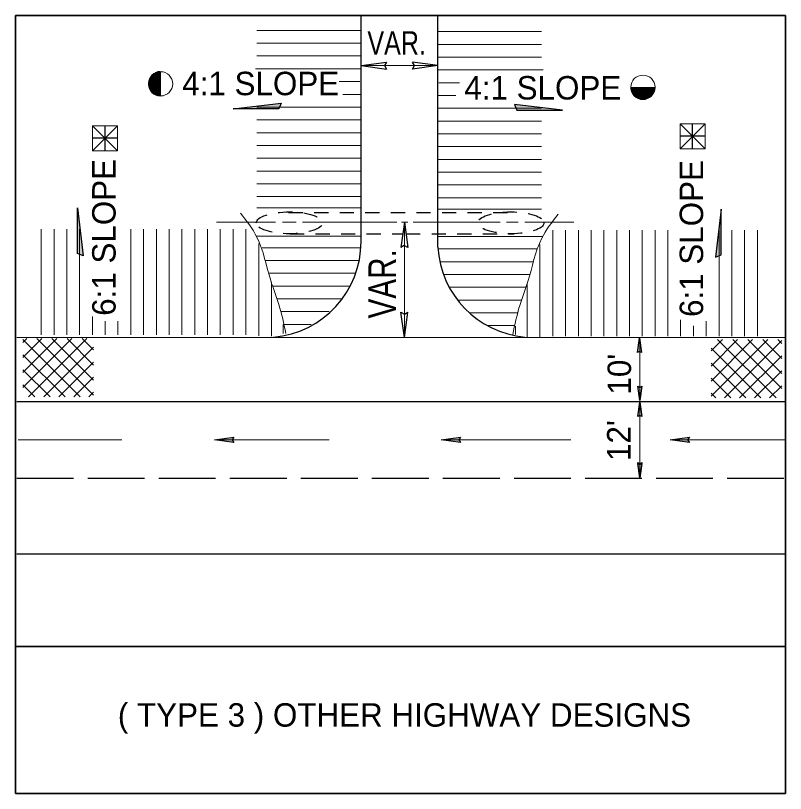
# Model space of a CAD drawing. Extents: x 326 to 700, y 421 to 686.
# Drawn here: x 622.37 to 663.01, y 547.14 to 588.21 of the extents above; entities that cross this region are included whole.
import ezdxf

# ---------------------------------------------------------------- set-up
doc = ezdxf.new("R2010")
doc.units = 0
doc.header["$LTSCALE"] = 0.5
doc.linetypes.add('LONG_DASHED', pattern=[7.5, 6, -1.5])
doc.linetypes.add('SHORT_DASHED', pattern=[2.7, 1.5, -1.2])
for name, color, linetype, lineweight in [('1', 7, 'Continuous', 13), ('2', 7, 'Continuous', 13), ('20', 7, 'Continuous', 25), ('44', 7, 'Continuous', 25)]:
    doc.layers.add(name, color=color, linetype=linetype, lineweight=lineweight)

msp = doc.modelspace()

# ---------------------------------------------------------------- hatches: boundary and pattern name
at = {"layer": '20'}
for points in [[(655.3065, 571.1724), (655.4135, 570.4133), (655.3065, 570.4819), (655.1994, 570.4133)], [(655.3185, 567.8802), (655.2114, 568.6393), (655.3185, 568.5706), (655.4255, 568.6393)], [(655.3185, 567.7934), (655.4255, 567.0343), (655.3185, 567.103), (655.2114, 567.0343)], [(632.872, 565.8106), (633.8841, 565.9533), (633.7925, 565.8106), (633.8841, 565.6678)], [(644.8403, 565.8106), (645.8523, 565.9533), (645.7608, 565.8106), (645.8523, 565.6678)], [(656.9225, 565.8106), (657.9346, 565.9533), (657.843, 565.8106), (657.9346, 565.6678)], [(655.3185, 563.8463), (655.2114, 564.6053), (655.3185, 564.5367), (655.4255, 564.6053)], [(655.3185, 563.8101), (655.2114, 564.5693), (655.3185, 564.5006), (655.4255, 564.5693)]]:
    msp.add_hatch(color=256, dxfattribs=at).paths.add_polyline_path(points)
at = {"layer": '44'}
for points in [[(633.8598, 583.2819), (636.3913, 583.5858), (636.2648, 583.2819)], [(651.2347, 583.2215), (648.7032, 583.5253), (648.8298, 583.2215)], [(625.6356, 578.0526), (625.9394, 575.5211), (625.6356, 575.6477)], [(659.6098, 577.9921), (659.306, 575.4606), (659.6098, 575.5872)]]:
    msp.add_hatch(color=256, dxfattribs=at).paths.add_polyline_path(points)

# ---------------------------------------------------------------- linework, layer by layer
at = {"layer": '1', "lineweight": 25}
for p, q in [((640.6046, 576.274), (640.6046, 588.1678)), ((644.655, 575.9902), (644.655, 588.1678)), ((640.6051, 585.5735), (641.9463, 585.7578)), ((640.6051, 585.5735), (641.9463, 585.3892)), ((644.6548, 585.5735), (643.3136, 585.7578)), ((644.6548, 585.5735), (643.3136, 585.3892)), ((658.7608, 582.5009), (657.4424, 581.1825)), ((658.7608, 581.1813), (657.4424, 582.4998)), ((658.1016, 581.1825), (658.1016, 582.5009)), ((627.7488, 582.3984), (626.4304, 581.08)), ((627.7488, 581.0788), (626.4304, 582.3973)), ((627.0896, 581.08), (627.0896, 582.3984)), ((627.7488, 581.7393), (626.4304, 581.7393)), ((658.7608, 581.8418), (657.4424, 581.8418)), ((642.8891, 577.307), (642.7048, 575.9658)), ((642.8891, 577.307), (643.0734, 575.9658)), ((642.8888, 571.2114), (642.7045, 572.5526)), ((642.8888, 571.2114), (643.0732, 572.5526)), ((622.4283, 567.8358), (663.0063, 567.8358)), ((622.4283, 559.7962), (663.0063, 559.7962))]:
    msp.add_line(p, q, dxfattribs=at)
at = {"layer": '1'}
for p, q in [((640.5904, 587.43), (635.1096, 587.43)), ((644.655, 587.3695), (650.1358, 587.3695)), ((640.5904, 586.7549), (635.1096, 586.7549)), ((644.655, 586.6945), (650.1358, 586.6945)), ((640.5904, 586.0799), (635.1096, 586.0799)), ((644.655, 586.0194), (650.1358, 586.0194)), ((640.5904, 585.4048), (635.0261, 585.4048)), ((640.6046, 585.5735), (644.655, 585.5735)), ((644.655, 585.3443), (650.2193, 585.3443)), ((640.5423, 584.7283), (639.4517, 584.7283)), ((644.7031, 584.6678), (645.7938, 584.6678)), ((640.5904, 584.0547), (639.6442, 584.0547)), ((644.655, 583.9943), (645.6013, 583.9943)), ((640.5904, 583.3797), (635.1096, 583.3797)), ((644.655, 583.3192), (650.1358, 583.3192)), ((640.5904, 582.7046), (635.1096, 582.7046)), ((644.655, 582.6441), (650.1358, 582.6441)), ((658.7608, 582.5009), (657.4424, 582.5009)), ((658.7608, 581.1825), (658.7608, 582.5009)), ((627.7488, 582.3984), (626.4304, 582.3984)), ((627.7488, 581.08), (627.7488, 582.3984)), ((640.5904, 582.0295), (635.1096, 582.0295)), ((644.655, 581.969), (650.1358, 581.969)), ((640.5904, 581.3544), (635.1096, 581.3544)), ((644.655, 581.294), (650.1358, 581.294)), ((640.5904, 580.6794), (635.1096, 580.6794)), ((644.655, 580.6189), (650.1358, 580.6189)), ((640.5904, 580.0043), (635.1096, 580.0043)), ((644.655, 579.9438), (650.1358, 579.9438)), ((640.5904, 579.3293), (635.1096, 579.3293)), ((644.655, 579.2688), (650.1358, 579.2688)), ((640.5904, 578.6543), (635.1096, 578.6543)), ((644.655, 578.5938), (650.1358, 578.5938)), ((640.5904, 578.0563), (635.1096, 578.0563)), ((644.655, 577.9958), (650.1358, 577.9958)), ((636.0904, 577.3095), (632.9739, 577.3095)), ((635.1813, 577.3041), (635.1096, 577.3041)), ((637.1746, 577.3095), (636.4518, 577.3095)), ((642.4898, 577.3095), (637.5058, 577.3095)), ((640.5904, 577.3041), (638.5325, 577.3041)), ((643.077, 577.3095), (642.7307, 577.3095)), ((642.8888, 571.2124), (642.8888, 577.2933)), ((647.9552, 577.3095), (643.3556, 577.3095)), ((648.8886, 577.3095), (648.2864, 577.3095)), ((651.8398, 577.3095), (649.25, 577.3095)), ((623.7209, 571.3514), (623.7209, 576.939)), ((624.3959, 571.3514), (624.3959, 576.939)), ((625.071, 571.3514), (625.071, 576.939)), ((625.7461, 571.3514), (625.7461, 576.939)), ((628.4463, 571.3514), (628.4463, 576.939)), ((629.1213, 571.3514), (629.1213, 576.939)), ((629.7964, 571.3514), (629.7964, 576.939)), ((630.4715, 571.3514), (630.4715, 576.939)), ((631.1465, 571.3514), (631.1465, 576.939)), ((631.8216, 571.3514), (631.8216, 576.939)), ((632.4967, 571.3514), (632.4967, 576.939)), ((633.1718, 571.3514), (633.1718, 576.939)), ((633.8468, 571.3514), (633.8468, 576.939)), ((634.5218, 571.3514), (634.5218, 576.939)), ((650.7236, 571.2909), (650.7236, 576.8785)), ((651.3986, 571.2909), (651.3986, 576.8785)), ((652.0737, 571.2909), (652.0737, 576.8785)), ((652.7488, 571.2909), (652.7488, 576.8785)), ((653.4238, 571.2909), (653.4238, 576.8785)), ((654.0988, 571.2909), (654.0988, 576.8785)), ((654.7739, 571.2909), (654.7739, 576.8785)), ((655.449, 571.2909), (655.449, 576.8785)), ((656.124, 571.2909), (656.124, 576.8785)), ((656.7991, 571.2909), (656.7991, 576.8785)), ((659.4993, 571.2909), (659.4993, 576.8785)), ((660.1744, 571.2909), (660.1744, 576.8785)), ((660.8495, 571.2909), (660.8495, 576.8785)), ((661.5245, 571.2909), (661.5245, 576.8785)), ((640.6033, 576.5648), (635.1082, 576.5648)), ((644.6806, 576.5428), (650.1757, 576.5428)), ((635.2075, 571.3023), (635.2075, 576.1822)), ((640.5904, 575.954), (635.3887, 575.954)), ((650.0379, 571.2418), (650.0379, 576.1218)), ((644.655, 575.8935), (649.8568, 575.8935)), ((640.487, 575.2789), (635.5601, 575.2789)), ((644.7583, 575.2184), (649.6853, 575.2184)), ((640.2854, 574.6038), (635.7315, 574.6038)), ((644.9599, 574.5434), (649.5139, 574.5434)), ((635.8687, 571.2901), (635.8687, 574.1436)), ((639.9823, 573.9288), (635.9519, 573.9288)), ((645.2631, 573.8683), (649.2935, 573.8683)), ((649.3768, 571.2296), (649.3768, 574.0831)), ((639.5453, 573.2538), (636.1723, 573.2538)), ((645.7002, 573.1933), (649.0732, 573.1933)), ((626.4211, 571.3514), (626.4211, 572.3226)), ((638.9228, 572.5787), (636.3804, 572.5787)), ((646.3227, 572.5182), (648.865, 572.5182)), ((627.0962, 571.3514), (627.0962, 572.0808)), ((627.7713, 571.3514), (627.7713, 572.0808)), ((636.4931, 571.4248), (636.4931, 571.9049)), ((637.9773, 571.9036), (636.5396, 571.9036)), ((647.2682, 571.8432), (648.7058, 571.8432)), ((648.7523, 571.3643), (648.7523, 571.8202)), ((657.4742, 571.2909), (657.4742, 572.1412)), ((658.1493, 571.2909), (658.1493, 571.8388)), ((658.8243, 571.2909), (658.8243, 572.0808)), ((622.4283, 571.211), (663.0063, 571.211)), ((655.3185, 571.0161), (655.3185, 567.8802)), ((655.3185, 567.8358), (655.3185, 567.7947)), ((655.3185, 567.7092), (655.3185, 563.8463)), ((627.9707, 565.8106), (622.4995, 565.8106)), ((638.9131, 565.8106), (632.872, 565.8106)), ((651.6793, 565.8106), (644.8403, 565.8106)), ((663.0063, 565.8106), (656.9225, 565.8106))]:
    msp.add_line(p, q, dxfattribs=at)
at = {"layer": '1', "linetype": 'LONG_DASHED', "lineweight": 25}
msp.add_line((622.4283, 563.7853), (663.0063, 563.7853), dxfattribs=at)
at = {"layer": '1', "lineweight": 35}
msp.add_line((663.0063, 554.8967), (622.3652, 554.8967), dxfattribs=at)
msp.add_lwpolyline([(622.3652, 547.1374), (622.3652, 588.2148), (663.0063, 588.2148), (663.0063, 554.8967)], dxfattribs=at)
at = {"layer": '1', "lineweight": 25}
for points in [[(641.9463, 585.7578), (641.8425, 585.5716), (641.9463, 585.3892)], [(643.3136, 585.3892), (643.4173, 585.5753), (643.3136, 585.7578)], [(643.0734, 575.9658), (642.8873, 576.0696), (642.7048, 575.9658)], [(642.7045, 572.5526), (642.8908, 572.4488), (643.0732, 572.5526)]]:
    msp.add_lwpolyline(points, dxfattribs=at)
at = {"layer": '1'}
for points in [[(658.7608, 581.1825), (657.4424, 581.1825), (657.4424, 582.5009)], [(627.7488, 581.08), (626.4304, 581.08), (626.4304, 582.3984)]]:
    msp.add_lwpolyline(points, dxfattribs=at)
at = {"layer": '1', "lineweight": 25}
msp.add_arc((635.5417, 576.2739), 5.0629, 274.99229, 0, dxfattribs=at)
msp.add_ellipse((649.7179, 576.2739), major_axis=(-5.071, 0), ratio=0.998421, start_param=0.0560714, end_param=1.4797096, dxfattribs=at)
at = {"layer": '1'}
for points in [[(636.6298, 571.434), (636.2672, 572.9572), (635.8321, 574.2266), (635.107, 576.5115), (634.2368, 577.7808)], [(648.6157, 571.3735), (648.9783, 572.8967), (649.4133, 574.1661), (650.1384, 576.451), (651.0086, 577.7204)]]:
    msp.add_spline(points, degree=3, dxfattribs=at)
at = {"layer": '2', "lineweight": 25}
for p, q in [((629.3855, 584.595), (630.0071, 585.2167)), ((629.3856, 584.6269), (630.0071, 585.2485)), ((629.3869, 584.5647), (630.0071, 585.1848)), ((629.3873, 584.6605), (629.9763, 585.2496)), ((629.3898, 584.5357), (630.0071, 585.153)), ((629.391, 584.6961), (629.9408, 585.2457)), ((629.3938, 584.5078), (630.0071, 585.1212)), ((629.3973, 584.7342), (629.9025, 585.2393)), ((629.3987, 584.481), (630.0071, 585.0894)), ((629.4046, 584.4551), (630.0071, 585.0575)), ((629.4072, 584.7758), (629.8609, 585.2296)), ((629.4113, 584.4299), (630.0071, 585.0258)), ((629.4191, 584.4058), (630.0071, 584.9938)), ((629.4212, 584.8218), (629.8152, 585.2157)), ((629.4275, 584.3825), (630.0071, 584.9621)), ((629.4425, 584.8748), (629.7619, 585.1943)), ((629.4778, 584.9419), (629.695, 585.1592)), ((629.4807, 584.9468), (630.0071, 584.4203)), ((629.4931, 584.966), (630.0071, 584.4521)), ((629.5061, 584.985), (630.0071, 584.4839)), ((629.5198, 585.0032), (630.0071, 584.5157)), ((629.534, 585.0207), (630.0071, 584.5476)), ((629.5486, 585.0378), (630.0071, 584.5793)), ((629.5639, 585.0543), (630.0071, 584.6112)), ((629.5798, 585.0703), (630.0071, 584.643)), ((629.5963, 585.0858), (630.0071, 584.6749)), ((629.6133, 585.1006), (630.0071, 584.7067)), ((629.6308, 585.1148), (630.0071, 584.7385)), ((629.6488, 585.1285), (630.0071, 584.7703)), ((629.6676, 585.1417), (630.0071, 584.8022)), ((629.6869, 585.1541), (630.0071, 584.8339)), ((629.7068, 585.1661), (630.0071, 584.8658)), ((629.7273, 585.1774), (630.0071, 584.8977)), ((629.7484, 585.1882), (630.0071, 584.9295)), ((629.7703, 585.1981), (630.0071, 584.9613)), ((629.7928, 585.2073), (630.0071, 584.993)), ((629.816, 585.216), (630.0071, 585.0249)), ((629.84, 585.2238), (630.0071, 585.0567)), ((629.8649, 585.2307), (630.0071, 585.0886)), ((629.8907, 585.2368), (630.0071, 585.1203)), ((629.9173, 585.2421), (630.0071, 585.1523)), ((629.9448, 585.2463), (630.0071, 585.184)), ((629.9736, 585.2493), (630.0071, 585.2158)), ((630.0038, 585.2509), (630.0071, 585.2477)), ((630.0128, 583.9698), (630.0128, 585.2515)), ((629.3854, 584.5964), (630.0071, 583.9748)), ((629.3856, 584.6281), (630.0071, 584.0066)), ((629.3871, 584.5631), (629.9785, 583.9715)), ((629.3872, 584.6583), (630.0071, 584.0384)), ((629.3901, 584.6873), (630.0071, 584.0702)), ((629.394, 584.7152), (630.0071, 584.1021)), ((629.3991, 584.7419), (630.0071, 584.1338)), ((629.4049, 584.7679), (630.0071, 584.1656)), ((629.4118, 584.7928), (630.0071, 584.1976)), ((629.4196, 584.8168), (630.0071, 584.2293)), ((629.4281, 584.8402), (630.0071, 584.2612)), ((629.4366, 584.3597), (630.0071, 584.9303)), ((629.4371, 584.863), (630.0071, 584.293)), ((629.4463, 584.3377), (630.0071, 584.8984)), ((629.4471, 584.8848), (630.0071, 584.3248)), ((629.4569, 584.3165), (630.0071, 584.8667)), ((629.4577, 584.906), (630.0071, 584.3567)), ((629.4681, 584.2958), (630.0071, 584.8348)), ((629.4688, 584.9268), (630.0071, 584.3885)), ((629.4797, 584.2756), (630.0071, 584.803)), ((629.4923, 584.2563), (630.0071, 584.7711)), ((629.5053, 584.2375), (630.0071, 584.7393)), ((629.5187, 584.2191), (630.0071, 584.7075)), ((629.533, 584.2015), (630.0071, 584.6757)), ((629.5477, 584.1844), (630.0071, 584.6438)), ((629.5628, 584.1678), (630.0071, 584.6121)), ((629.5788, 584.1519), (630.0071, 584.5803)), ((629.5953, 584.1364), (630.0071, 584.5483)), ((629.3908, 584.5275), (629.9431, 583.9752)), ((629.3969, 584.4894), (629.905, 583.9814)), ((629.4064, 584.4482), (629.8638, 583.9908)), ((629.42, 584.4028), (629.8186, 584.0043)), ((629.4408, 584.3502), (629.7658, 584.0252)), ((629.4747, 584.2845), (629.7003, 584.0588)), ((629.612, 584.1214), (630.0071, 584.5166)), ((629.6296, 584.1073), (630.0071, 584.4848)), ((629.6478, 584.0935), (630.0071, 584.4529)), ((629.6663, 584.0802), (630.0071, 584.421)), ((629.6857, 584.0678), (630.0071, 584.3893)), ((629.7055, 584.0558), (630.0071, 584.3574)), ((629.7258, 584.0444), (630.0071, 584.3257)), ((629.7471, 584.0338), (630.0071, 584.2938)), ((629.7688, 584.0238), (630.0071, 584.262)), ((629.7913, 584.0144), (630.0071, 584.2303)), ((629.8144, 584.0057), (630.0071, 584.1983)), ((629.8385, 583.998), (630.0071, 584.1666)), ((629.8633, 583.9909), (630.0071, 584.1348)), ((654.8415, 584.4231), (656.1233, 584.4231)), ((654.8421, 584.4139), (654.8453, 584.4172)), ((655.4326, 583.7973), (654.8435, 584.3864)), ((654.8438, 584.3837), (654.8773, 584.4172)), ((655.4662, 583.7957), (654.8445, 584.4172)), ((654.8468, 584.3549), (654.909, 584.4172)), ((655.3969, 583.8011), (654.8473, 584.3508)), ((654.851, 584.3273), (654.9408, 584.4172)), ((655.3589, 583.8073), (654.8538, 584.3125)), ((654.8563, 584.3008), (654.9727, 584.4172)), ((654.8623, 584.275), (655.0045, 584.4172)), ((655.3173, 583.8172), (654.8635, 584.271)), ((654.8693, 584.2501), (655.0363, 584.4172)), ((655.498, 583.7956), (654.8764, 584.4172)), ((654.8771, 584.2261), (655.0682, 584.4172)), ((655.2713, 583.8313), (654.8773, 584.2253)), ((654.8858, 584.2029), (655.1, 584.4172)), ((654.895, 584.1804), (655.1317, 584.4172)), ((655.2183, 583.8526), (654.8988, 584.172)), ((654.9049, 584.1585), (655.1636, 584.4172)), ((655.5284, 583.7969), (654.9082, 584.4172)), ((654.9156, 584.1374), (655.1953, 584.4172)), ((654.9269, 584.1168), (655.2273, 584.4172)), ((654.9389, 584.097), (655.2591, 584.4172)), ((655.5573, 583.7998), (654.9401, 584.4172)), ((654.9514, 584.0777), (655.2909, 584.4172)), ((654.9645, 584.0589), (655.3228, 584.4172)), ((655.5853, 583.8038), (654.9718, 584.4172)), ((654.9783, 584.0409), (655.3546, 584.4172)), ((654.9925, 584.0233), (655.3863, 584.4172)), ((655.612, 583.8088), (655.0037, 584.4172)), ((655.0073, 584.0063), (655.4182, 584.4172)), ((655.0228, 583.9899), (655.45, 584.4172)), ((655.638, 583.8147), (655.0355, 584.4172)), ((655.0387, 583.974), (655.4819, 584.4172)), ((655.0552, 583.9587), (655.5137, 584.4172)), ((655.6631, 583.8213), (655.0673, 584.4172)), ((655.0723, 583.9441), (655.5454, 584.4172)), ((655.0899, 583.9298), (655.5773, 584.4172)), ((655.6873, 583.8291), (655.0992, 584.4172)), ((655.1081, 583.9161), (655.6091, 584.4172)), ((655.127, 583.9032), (655.641, 584.4172)), ((655.7106, 583.8376), (655.1309, 584.4172)), ((655.1463, 583.8908), (655.6727, 584.4172)), ((655.7333, 583.8467), (655.1628, 584.4172)), ((655.1663, 583.8789), (655.7046, 584.4172)), ((655.187, 583.8678), (655.7363, 584.4172)), ((655.7554, 583.8564), (655.1946, 584.4172)), ((655.2083, 583.8572), (655.7683, 584.4172)), ((655.7766, 583.867), (655.2264, 584.4172)), ((655.2301, 583.8471), (655.8, 584.4172)), ((655.2528, 583.8381), (655.8319, 584.4172)), ((655.7973, 583.8782), (655.2583, 584.4172)), ((655.2762, 583.8297), (655.8637, 584.4172)), ((655.8174, 583.8898), (655.2901, 584.4172)), ((655.3003, 583.8219), (655.8954, 584.4172)), ((655.8367, 583.9023), (655.3219, 584.4172)), ((655.3252, 583.8149), (655.9274, 584.4172)), ((655.3511, 583.8092), (655.9593, 584.4172)), ((655.8555, 583.9153), (655.3538, 584.4172)), ((655.3779, 583.8041), (655.991, 584.4172)), ((655.874, 583.9288), (655.3855, 584.4172)), ((655.4058, 583.8002), (656.0229, 584.4172)), ((655.8915, 583.943), (655.4174, 584.4172)), ((655.4348, 583.7973), (656.0547, 584.4172)), ((655.9086, 583.9578), (655.4492, 584.4172)), ((655.4649, 583.7957), (656.0864, 584.4172)), ((655.9253, 583.9728), (655.4809, 584.4172)), ((655.4966, 583.7954), (656.1183, 584.4172)), ((655.9411, 583.9889), (655.5128, 584.4172)), ((655.53, 583.7972), (656.1215, 584.3886)), ((655.9566, 584.0053), (655.5447, 584.4172)), ((655.5655, 583.8008), (656.1178, 584.3532)), ((655.9716, 584.0221), (655.5765, 584.4172)), ((655.6036, 583.807), (656.1117, 584.3151)), ((655.9858, 584.0397), (655.6083, 584.4172)), ((655.9995, 584.0578), (655.6402, 584.4172)), ((655.6448, 583.8164), (656.1023, 584.2739)), ((656.0128, 584.0763), (655.672, 584.4172)), ((655.6903, 583.8301), (656.0888, 584.2286)), ((656.0253, 584.0958), (655.7038, 584.4172)), ((656.0373, 584.1156), (655.7356, 584.4172)), ((655.7429, 583.8508), (656.0679, 584.1758)), ((656.0487, 584.1359), (655.7674, 584.4172)), ((656.0593, 584.1572), (655.7993, 584.4172)), ((656.0693, 584.1789), (655.8311, 584.4172)), ((656.0787, 584.2013), (655.8628, 584.4172)), ((656.0874, 584.2245), (655.8947, 584.4172)), ((656.0951, 584.2486), (655.9265, 584.4172)), ((656.1021, 584.2733), (655.9583, 584.4172)), ((656.1084, 584.2989), (655.9902, 584.4172)), ((656.1138, 584.3255), (656.022, 584.4172)), ((656.1178, 584.3532), (656.0538, 584.4172)), ((656.1208, 584.3819), (656.0856, 584.4172)), ((656.1228, 584.4119), (656.1175, 584.4172)), ((629.8888, 583.9847), (630.0071, 584.1029)), ((629.9154, 583.9793), (630.0071, 584.071)), ((629.9431, 583.9752), (630.0071, 584.0393)), ((629.9718, 583.9722), (630.0071, 584.0074)), ((630.0018, 583.9703), (630.0071, 583.9756)), ((655.1511, 583.8879), (654.9338, 584.1051)), ((655.8086, 583.8848), (656.0343, 584.1103))]:
    msp.add_line(p, q, dxfattribs=at)
at = {"layer": '2', "linetype": 'SHORT_DASHED', "lineweight": 25}
for p, q in [((636.7768, 577.8231), (648.4545, 577.8231)), ((636.8486, 576.6964), (642.7798, 576.6964)), ((642.9827, 576.6964), (648.6897, 576.6964))]:
    msp.add_line(p, q, dxfattribs=at)
at = {"layer": '2'}
for p, q in [((622.7524, 568.5714), (625.3401, 571.1591)), ((622.7524, 569.367), (624.5446, 571.1591)), ((622.7524, 570.1625), (623.749, 571.1591)), ((622.7524, 570.9582), (622.9533, 571.1591)), ((625.7773, 568.0766), (622.7524, 571.1014)), ((623.0533, 568.0766), (626.1358, 571.1591)), ((626.4786, 568.1708), (623.4903, 571.1591)), ((626.4786, 568.9663), (624.2858, 571.1591)), ((626.4786, 569.7619), (625.0814, 571.1591)), ((626.4786, 570.5575), (625.877, 571.1591)), ((659.0828, 570.5038), (659.6843, 571.1053)), ((659.0828, 569.7081), (660.48, 571.1053)), ((659.0828, 568.9125), (661.2755, 571.1053)), ((659.0828, 568.117), (662.071, 571.1053)), ((662.5082, 568.0228), (659.4257, 571.1053)), ((659.7841, 568.0228), (662.8089, 571.0476)), ((662.8089, 568.5177), (660.2213, 571.1053)), ((662.8089, 569.3132), (661.0168, 571.1053)), ((662.8089, 570.1087), (661.8123, 571.1053)), ((662.8089, 570.9043), (662.608, 571.1053)), ((623.8488, 568.0766), (626.4786, 570.7064)), ((661.7126, 568.0228), (659.0828, 570.6526)), ((624.9817, 568.0766), (622.7524, 570.3058)), ((660.5798, 568.0228), (662.8089, 570.252)), ((624.6443, 568.0766), (626.4786, 569.9109)), ((660.9171, 568.0228), (659.0828, 569.8571)), ((624.1861, 568.0766), (622.7524, 569.5103)), ((661.3753, 568.0228), (662.8089, 569.4564)), ((625.4398, 568.0766), (626.4786, 569.1153)), ((660.1215, 568.0228), (659.0828, 569.0615)), ((623.3906, 568.0766), (622.7524, 568.7147)), ((662.1708, 568.0228), (662.8089, 568.6609)), ((626.2355, 568.0766), (626.4786, 568.3197)), ((659.3259, 568.0228), (659.0828, 568.2659))]:
    msp.add_line(p, q, dxfattribs=at)
at = {"layer": '2', "lineweight": 35}
msp.add_lwpolyline([(622.3652, 547.1374), (663.0061, 547.1374), (663.0061, 554.8843)], dxfattribs=at)
at = {"layer": '2'}
for centre in [(630.0202, 584.6107), (655.4824, 584.4303)]:
    msp.add_circle(centre, 0.6409, dxfattribs=at)
at = {"layer": '2', "lineweight": 25}
for centre, start, end in [((630.0262, 584.6106), 91.70718, 268.29282), ((655.4825, 584.4363), 181.70718, 358.29282)]:
    msp.add_arc(centre, 0.6409, start, end, dxfattribs=at)
at = {"layer": '2', "linetype": 'SHORT_DASHED', "lineweight": 25}
for centre, major_axis in [((636.8223, 577.271), (-1.7473, 0)), ((648.5117, 577.271), (1.7473, 0))]:
    msp.add_ellipse(centre, major_axis=major_axis, ratio=0.330221, dxfattribs=at)
at = {"layer": '20'}
for points in [[(655.3065, 571.1724), (655.4135, 570.4133), (655.3065, 570.4819), (655.1994, 570.4133)], [(655.3185, 567.8802), (655.2114, 568.6393), (655.3185, 568.5706), (655.4255, 568.6393)], [(655.3185, 567.7934), (655.4255, 567.0343), (655.3185, 567.103), (655.2114, 567.0343)], [(632.872, 565.8106), (633.8841, 565.9533), (633.7925, 565.8106), (633.8841, 565.6678)], [(644.8403, 565.8106), (645.8523, 565.9533), (645.7608, 565.8106), (645.8523, 565.6678)], [(656.9225, 565.8106), (657.9346, 565.9533), (657.843, 565.8106), (657.9346, 565.6678)], [(655.3185, 563.8463), (655.2114, 564.6053), (655.3185, 564.5367), (655.4255, 564.6053)], [(655.3185, 563.8101), (655.2114, 564.5693), (655.3185, 564.5006), (655.4255, 564.5693)]]:
    msp.add_lwpolyline(points, close=True, dxfattribs=at)
at = {"layer": '44'}
for points in [[(633.8598, 583.2819), (636.3913, 583.5858), (636.2648, 583.2819)], [(651.2347, 583.2215), (648.7032, 583.5253), (648.8298, 583.2215)], [(625.6356, 578.0526), (625.9394, 575.5211), (625.6356, 575.6477)], [(659.6098, 577.9921), (659.306, 575.4606), (659.6098, 575.5872)]]:
    msp.add_lwpolyline(points, close=True, dxfattribs=at)

# ---------------------------------------------------------------- texts
at = {"layer": '1', "width": 0.8}
msp.add_text('VAR.', height=1.463, rotation=90, dxfattribs=at).set_placement((642.4563, 572.2194))
at = {"layer": '1'}
msp.add_text('( TYPE 3 ) OTHER HIGHWAY DESIGNS', height=1.238, dxfattribs=at).set_placement((627.7646, 550.6633))
at = {"layer": '2', "width": 0.8}
msp.add_text('VAR.', height=1.238, dxfattribs=at).set_placement((640.9373, 586.1498))
at = {"layer": '2'}
for p in [(631.1649, 584.009), (646.0556, 583.7818)]:
    msp.add_text('4:1 SLOPE', height=1.238, dxfattribs=at).set_placement(p)
for s, p in [('6:1 SLOPE', (627.6468, 572.3596)), ('6:1 SLOPE', (658.6607, 572.2991)), ("10'", (654.8554, 568.201)), ("12'", (654.8274, 564.6938))]:
    msp.add_text(s, height=1.238, rotation=90, dxfattribs=at).set_placement(p)

doc.saveas('drawing.dxf')
